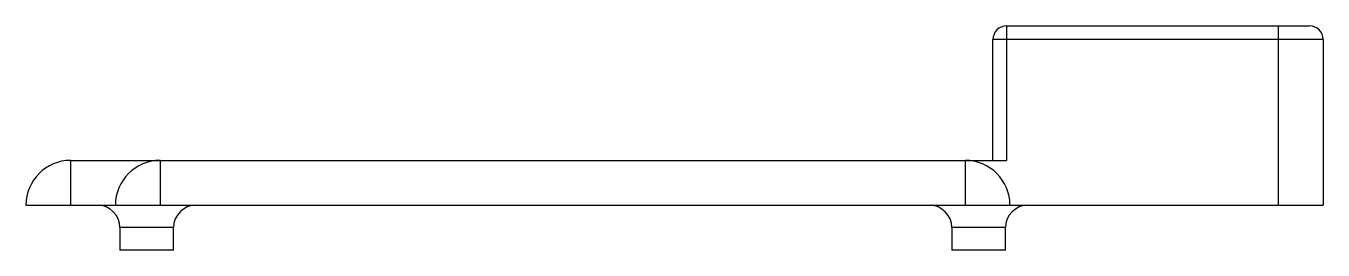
# Model space of a CAD drawing. Header units: millimetres. Extents: x -60 to 85, y -5 to 20.
import ezdxf

# ---------------------------------------------------------------- set-up
doc = ezdxf.new("R2010")
doc.units = ezdxf.units.MM

msp = doc.modelspace()

# ---------------------------------------------------------------- linework, layer by layer
at = {"color": 7, "linetype": 'Continuous', "lineweight": 25}
for p, q in [((49.6, 20), (83.5, 20)), ((49.6, 20), (49.6, 5)), ((80, 20), (80, 0)), ((85, 18.5), (48.1, 18.5)), ((48.1, 5), (48.1, 18.5)), ((85, 18.5), (85, 0)), ((-55, 0), (-55, 5)), ((-55, 5), (49.6, 5)), ((-45, 5), (-45, 0)), ((45, 5), (45, 0)), ((-60, 0), (85, 0)), ((-49.5, -2.5), (-49.5, -5)), ((-43.5, -2.5), (-49.5, -2.5)), ((-43.5, -5), (-43.5, -2.5)), ((43.5, -2.5), (43.5, -5)), ((49.5, -2.5), (43.5, -2.5)), ((49.5, -5), (49.5, -2.5)), ((-43.5, -5), (-49.5, -5)), ((49.5, -5), (43.5, -5))]:
    msp.add_line(p, q, dxfattribs=at)
for centre, radius, start, end in [((49.6, 18.5), 1.5, 90, 180), ((83.5, 18.5), 1.5, 0, 90), ((-55, 0), 5, 90, 180), ((-45, 0), 5, 90, 180), ((45, 0), 5, 0, 90), ((-52, -2.5), 2.5, 0, 90), ((-41, -2.5), 2.5, 90, 180), ((41, -2.5), 2.5, 0, 90), ((52, -2.5), 2.5, 90, 180)]:
    msp.add_arc(centre, radius, start, end, dxfattribs=at)

doc.saveas('drawing.dxf')
